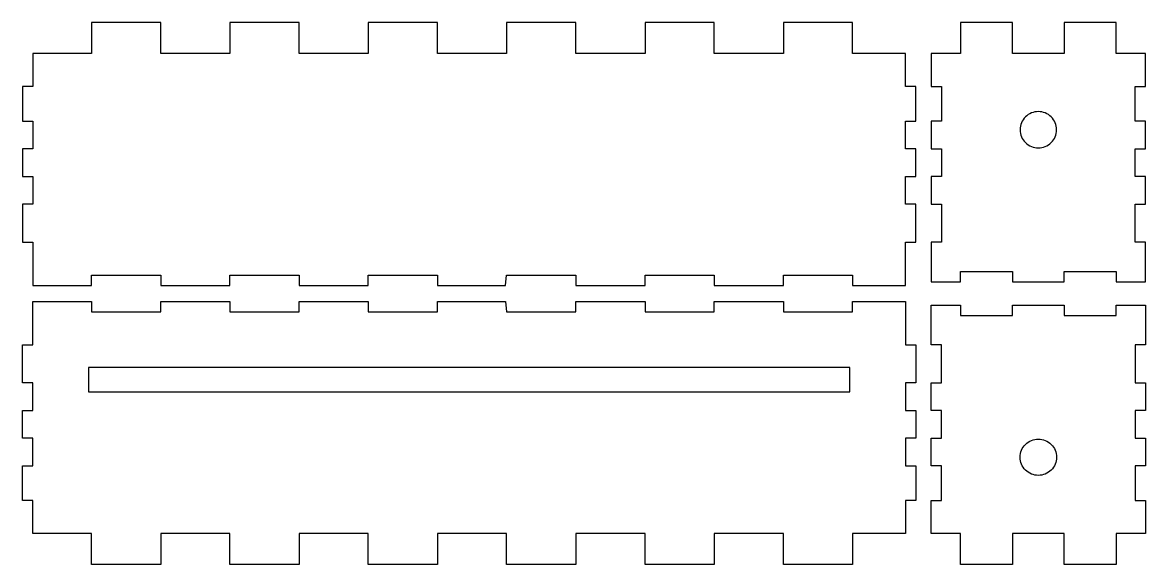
# Model space of a CAD drawing. Extents: x 2138 to 2463, y 909 to 1065.
import ezdxf

# ---------------------------------------------------------------- set-up
doc = ezdxf.new("R2010")
doc.units = 0
doc.layers.add('3MM_CUT', color=5, linetype='CONTINUOUS')
doc.layers.add('6MM_ENGRAVE', color=245, linetype='CONTINUOUS')

msp = doc.modelspace()

# ---------------------------------------------------------------- linework, layer by layer
at = {"layer": '3MM_CUT'}
msp.add_lwpolyline([(2436.83, 939.56, -0.414214), (2431.58, 934.31, -0.414214), (2426.33, 939.56, -0.414214), (2431.58, 944.81, -0.414214)], format="xyb", close=True, dxfattribs=at)
at = {"layer": '6MM_ENGRAVE'}
for points in [[(2157.89, 1065.16), (2157.89, 1059.16), (2157.89, 1056.16), (2140.92, 1056.16), (2140.92, 1046.66), (2137.92, 1046.66), (2137.92, 1042.66), (2137.92, 1036.68), (2140.92, 1036.68), (2140.92, 1028.68), (2137.92, 1028.68), (2137.92, 1020.68), (2140.92, 1020.68), (2140.92, 1012.68), (2137.92, 1012.68), (2137.92, 1005.66), (2137.92, 1001.66), (2140.92, 1001.66), (2140.92, 989.16), (2157.89, 989.16), (2157.89, 992.16), (2170, 992.16), (2177.89, 992.16), (2177.89, 989.16), (2197.89, 989.16), (2197.89, 992.16), (2211.83, 992.16), (2217.89, 992.16), (2217.89, 989.16), (2236.12, 989.16), (2237.89, 989.16), (2237.89, 992.16), (2254.4, 992.16), (2257.89, 992.16), (2257.89, 989.16), (2277.59, 989.16), (2277.89, 992.16), (2290, 992.16), (2297.89, 992.16), (2297.89, 989.16), (2317.89, 989.16), (2317.89, 992.16), (2331.83, 992.16), (2337.89, 992.16), (2337.89, 989.16), (2356.12, 989.16), (2357.89, 989.16), (2357.89, 992.16), (2374.4, 992.16), (2377.89, 992.16), (2377.89, 989.16), (2393.17, 989.16), (2393.17, 1001.66), (2396.17, 1001.66), (2396.17, 1005.66), (2396.17, 1012.68), (2393.17, 1012.68), (2393.17, 1020.68), (2396.17, 1020.68), (2396.17, 1028.68), (2393.17, 1028.68), (2393.17, 1036.68), (2396.17, 1036.68), (2396.17, 1042.66), (2396.17, 1046.66), (2393.17, 1046.66), (2393.17, 1056.16), (2377.89, 1056.16), (2377.89, 1056.16), (2377.89, 1059.16), (2377.89, 1065.16), (2357.89, 1065.16), (2357.89, 1059.16), (2357.89, 1059.16), (2357.89, 1056.16), (2337.89, 1056.16), (2337.89, 1056.16), (2337.89, 1059.16), (2337.89, 1065.16), (2317.89, 1065.16), (2317.89, 1059.16), (2317.89, 1056.16), (2317.89, 1056.16), (2297.89, 1056.16), (2297.89, 1056.16), (2297.89, 1059.16), (2297.89, 1065.16), (2277.89, 1065.16), (2277.89, 1059.16), (2277.89, 1056.16), (2277.89, 1056.16), (2257.89, 1056.16), (2257.89, 1059.16), (2257.89, 1059.16), (2257.89, 1065.16), (2237.89, 1065.16), (2237.89, 1059.16), (2237.89, 1056.16), (2217.89, 1056.16), (2217.89, 1059.16), (2217.89, 1065.16), (2197.89, 1065.16), (2197.89, 1059.16), (2197.89, 1059.16), (2197.89, 1056.16), (2197.89, 1056.16), (2177.89, 1056.16), (2177.89, 1059.16), (2177.89, 1059.16), (2177.89, 1065.16)], [(2409.08, 1065.16), (2409.08, 1057.66), (2409.08, 1056.16), (2400.59, 1056.16), (2400.59, 1046.66), (2403.59, 1046.66), (2403.59, 1041.63), (2403.59, 1036.68), (2400.59, 1036.68), (2400.59, 1028.68), (2403.59, 1028.68), (2403.59, 1020.68), (2400.59, 1020.68), (2400.59, 1012.68), (2403.59, 1012.68), (2403.59, 1005.66), (2403.59, 1002.7), (2403.59, 1001.66), (2400.59, 1001.66), (2400.59, 990.2), (2409.08, 990.2), (2409.08, 993.2), (2409.73, 993.2), (2424.08, 993.2), (2424.08, 990.2), (2429.73, 990.2), (2431.5, 990.2), (2439.08, 990.2), (2439.08, 993.2), (2449.73, 993.2), (2454.08, 993.2), (2454.08, 990.2), (2462.57, 990.2), (2462.57, 1001.66), (2459.57, 1001.66), (2459.57, 1002.7), (2459.57, 1002.7), (2459.57, 1005.66), (2459.57, 1012.68), (2462.57, 1012.68), (2462.57, 1020.68), (2459.57, 1020.68), (2459.57, 1028.68), (2462.57, 1028.68), (2462.57, 1036.68), (2459.57, 1036.68), (2459.57, 1041.63), (2459.57, 1046.66), (2462.57, 1046.66), (2462.57, 1056.16), (2454.08, 1056.16), (2454.08, 1056.16), (2454.08, 1065.16), (2439.08, 1065.16), (2439.08, 1056.16), (2424.08, 1056.16), (2424.08, 1065.16)], [(2157.89, 908.56), (2157.89, 914.56), (2157.89, 917.56), (2140.92, 917.56), (2140.92, 927.06), (2137.92, 927.06), (2137.92, 931.06), (2137.92, 937.04), (2140.92, 937.04), (2140.92, 945.04), (2137.92, 945.04), (2137.92, 953.04), (2140.92, 953.04), (2140.92, 961.04), (2137.92, 961.04), (2137.92, 968.06), (2137.92, 972.06), (2140.92, 972.06), (2140.92, 984.56), (2157.89, 984.56), (2157.89, 981.56), (2170, 981.56), (2177.89, 981.56), (2177.89, 984.56), (2197.89, 984.56), (2197.89, 981.56), (2211.83, 981.56), (2217.89, 981.56), (2217.89, 984.56), (2236.12, 984.56), (2237.89, 984.56), (2237.89, 981.56), (2254.4, 981.56), (2257.89, 981.56), (2257.89, 984.56), (2277.59, 984.56), (2277.89, 981.56), (2290, 981.56), (2297.89, 981.56), (2297.89, 984.56), (2317.89, 984.56), (2317.89, 981.56), (2331.83, 981.56), (2337.89, 981.56), (2337.89, 984.56), (2356.12, 984.56), (2357.89, 984.56), (2357.89, 981.56), (2374.4, 981.56), (2377.89, 981.56), (2377.89, 984.56), (2393.17, 984.56), (2393.17, 972.06), (2396.17, 972.06), (2396.17, 968.06), (2396.17, 961.04), (2393.17, 961.04), (2393.17, 953.04), (2396.17, 953.04), (2396.17, 945.04), (2393.17, 945.04), (2393.17, 937.04), (2396.17, 937.04), (2396.17, 931.06), (2396.17, 927.06), (2393.17, 927.06), (2393.17, 917.56), (2377.89, 917.56), (2377.89, 917.56), (2377.89, 914.56), (2377.89, 908.56), (2357.89, 908.56), (2357.89, 914.56), (2357.89, 914.56), (2357.89, 917.56), (2337.89, 917.56), (2337.89, 917.56), (2337.89, 914.56), (2337.89, 908.56), (2317.89, 908.56), (2317.89, 914.56), (2317.89, 917.56), (2317.89, 917.56), (2297.89, 917.56), (2297.89, 917.56), (2297.89, 914.56), (2297.89, 908.56), (2277.89, 908.56), (2277.89, 914.56), (2277.89, 917.56), (2277.89, 917.56), (2257.89, 917.56), (2257.89, 914.56), (2257.89, 914.56), (2257.89, 908.56), (2237.89, 908.56), (2237.89, 914.56), (2237.89, 917.56), (2217.89, 917.56), (2217.89, 914.56), (2217.89, 908.56), (2197.89, 908.56), (2197.89, 914.56), (2197.89, 914.56), (2197.89, 917.56), (2197.89, 917.56), (2177.89, 917.56), (2177.89, 914.56), (2177.89, 914.56), (2177.89, 908.56)], [(2409.08, 908.56), (2409.08, 916.06), (2409.08, 917.56), (2400.59, 917.56), (2400.59, 927.06), (2403.59, 927.06), (2403.59, 932.09), (2403.59, 937.04), (2400.59, 937.04), (2400.59, 945.04), (2403.59, 945.04), (2403.59, 953.04), (2400.59, 953.04), (2400.59, 961.04), (2403.59, 961.04), (2403.59, 968.06), (2403.59, 971.02), (2403.59, 972.06), (2400.59, 972.06), (2400.59, 983.52), (2409.08, 983.52), (2409.08, 980.52), (2409.73, 980.52), (2424.08, 980.52), (2424.08, 983.52), (2429.73, 983.52), (2431.5, 983.52), (2439.08, 983.52), (2439.08, 980.52), (2449.73, 980.52), (2454.08, 980.52), (2454.08, 983.52), (2462.57, 983.52), (2462.57, 972.06), (2459.57, 972.06), (2459.57, 971.02), (2459.57, 971.02), (2459.57, 968.06), (2459.57, 961.04), (2462.57, 961.04), (2462.57, 953.04), (2459.57, 953.04), (2459.57, 945.04), (2462.57, 945.04), (2462.57, 937.04), (2459.57, 937.04), (2459.57, 932.09), (2459.57, 927.06), (2462.57, 927.06), (2462.57, 917.56), (2454.08, 917.56), (2454.08, 917.56), (2454.08, 908.56), (2439.08, 908.56), (2439.08, 917.56), (2424.08, 917.56), (2424.08, 908.56)], [(2157.05, 958.45), (2377.05, 958.45), (2377.05, 965.45), (2157.05, 965.45)]]:
    msp.add_lwpolyline(points, close=True, dxfattribs=at)
msp.add_lwpolyline([(2436.83, 1034.16, 0.414214), (2431.58, 1039.41, 0.414214), (2426.33, 1034.16, 0.414214), (2431.58, 1028.91, 0.414214)], format="xyb", close=True, dxfattribs=at)

doc.saveas('drawing.dxf')
